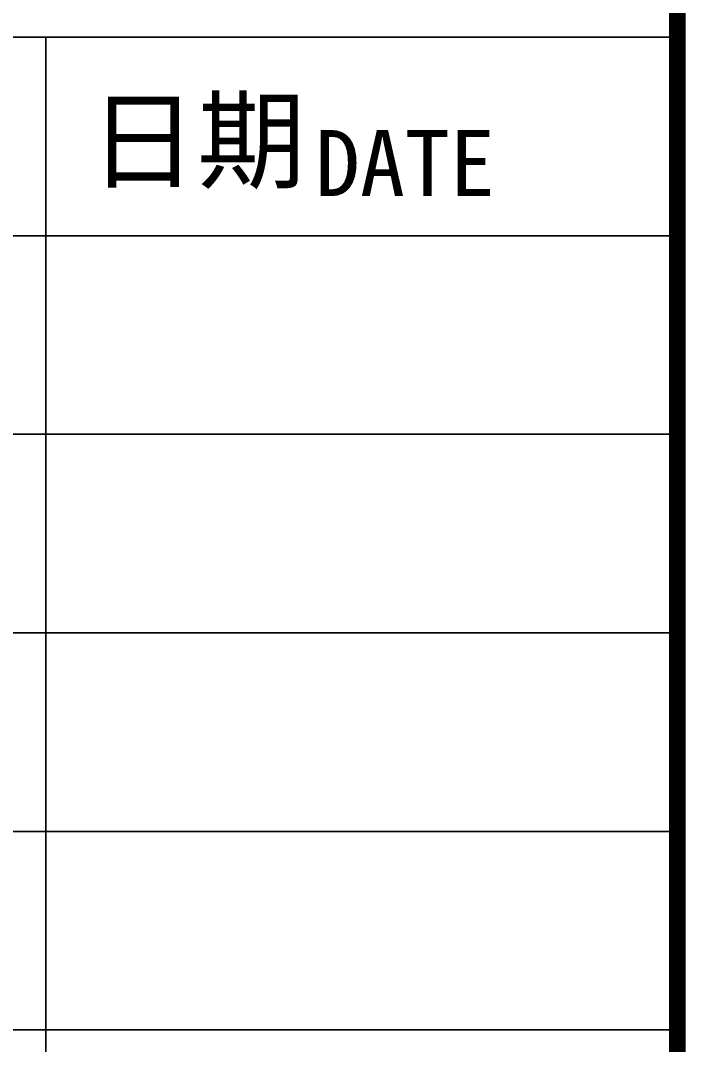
# Model space of a CAD drawing. Extents: x -26219 to 315419, y -160410 to -120810.
# Drawn here: x 135224 to 136230, y -128760 to -127212 of the extents above; entities that cross this region are included whole.
import ezdxf
from ezdxf.enums import TextEntityAlignment as Align

# ---------------------------------------------------------------- set-up
doc = ezdxf.new("R2010")
doc.units = 0
doc.header["$LTSCALE"] = 1000
doc.header["$MEASUREMENT"] = 0
doc.styles.add('图签信息$0$华文细黑', font='STXIHEI_0.TTF', dxfattribs={"height": 10})

# ---------------------------------------------------------------- blocks, each defined once
blk = doc.blocks.new('图签信息')
at = {"const_width": 0.5}
blk.add_lwpolyline([(-65, 574), (-65, 500.5), (0, 500.5), (0, 574)], close=True, dxfattribs=at)
at = {"const_width": 0.05}
for points in [[(-65, 566.5), (0, 566.5)], [(-19.101, 566.5), (-19.101, 500.5)], [(-65, 560.5), (0, 560.5)], [(-65, 554.5), (0, 554.5)], [(-65, 548.5), (0, 548.5)], [(-65, 542.5), (0, 542.5)], [(-65, 536.5), (0, 536.5)]]:
    blk.add_lwpolyline(points, dxfattribs=at)
at = {"style": '图签信息$0$华文细黑'}
for s, height, p in [('日期', 2.4, (-17.792, 564.578)), ('DATE', 2, (-10.959, 563.696))]:
    blk.add_text(s, height=height, dxfattribs=at).set_placement(p, align=Align.TOP_LEFT)
blk = doc.blocks.new('图签-A1')
at = {"color": 2}
blk.add_blockref('图签信息', (0, 0), dxfattribs=at)

msp = doc.modelspace()

# ---------------------------------------------------------------- block references
at = {"xscale": 50, "yscale": 50, "zscale": 50}
msp.add_blockref('图签-A1', (136217.6, -155562.5), dxfattribs=at)

doc.saveas('drawing.dxf')
